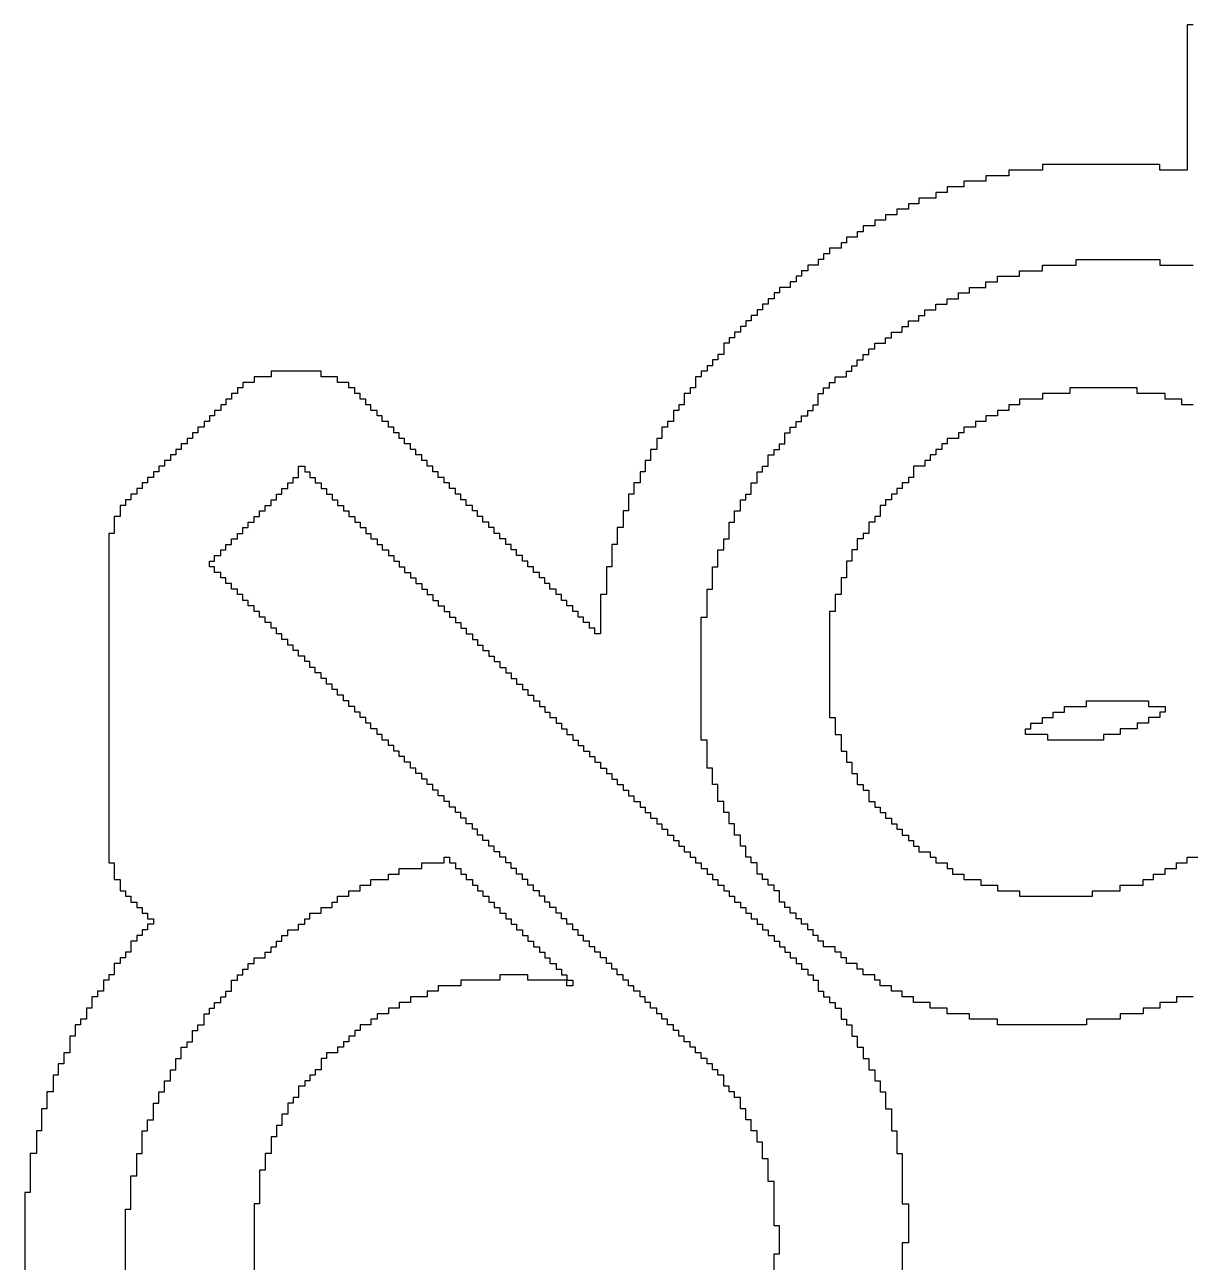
# Model space of a CAD drawing. Extents: x 134.1 to 218.7, y -126.2 to -72.1.
# Drawn here: x 147.5 to 151.913, y -109.579 to -104.891 of the extents above; entities that cross this region are included whole.
import ezdxf

# ---------------------------------------------------------------- set-up
doc = ezdxf.new("R2010")
doc.units = 0
doc.header["$MEASUREMENT"] = 0
doc.layers.add('BLACK', color=7, linetype='CONTINUOUS')

msp = doc.modelspace()

# ---------------------------------------------------------------- linework, layer by layer
at = {"layer": 'BLACK', "linetype": 'CONTINUOUS'}
for p, q in [((151.925, -104.891), (151.902, -104.891)), ((151.902, -104.891), (151.902, -105.442)), ((151.354, -105.442), (151.227, -105.442)), ((151.227, -105.442), (151.227, -105.463)), ((151.798, -105.421), (151.354, -105.421)), ((151.354, -105.421), (151.354, -105.442)), ((151.798, -105.442), (151.798, -105.421)), ((151.902, -105.442), (151.798, -105.442)), ((151.14, -105.484), (151.056, -105.484)), ((151.056, -105.484), (151.056, -105.505)), ((151.227, -105.463), (151.14, -105.463)), ((151.14, -105.463), (151.14, -105.484)), ((150.993, -105.526), (150.95, -105.526)), ((150.95, -105.526), (150.95, -105.548)), ((151.056, -105.505), (150.993, -105.505)), ((150.993, -105.505), (150.993, -105.526)), ((150.886, -105.569), (150.846, -105.569)), ((150.846, -105.569), (150.846, -105.59)), ((150.95, -105.548), (150.886, -105.548)), ((150.886, -105.548), (150.886, -105.569)), ((150.802, -105.611), (150.759, -105.611)), ((150.759, -105.611), (150.759, -105.632)), ((150.846, -105.59), (150.802, -105.59)), ((150.802, -105.59), (150.802, -105.611)), ((150.675, -105.675), (150.652, -105.675)), ((150.652, -105.675), (150.652, -105.696)), ((150.719, -105.653), (150.675, -105.653)), ((150.675, -105.653), (150.675, -105.675)), ((150.759, -105.632), (150.719, -105.632)), ((150.719, -105.632), (150.719, -105.653)), ((150.612, -105.717), (150.592, -105.717)), ((150.592, -105.717), (150.592, -105.738)), ((150.652, -105.696), (150.612, -105.696)), ((150.612, -105.696), (150.612, -105.717)), ((150.548, -105.759), (150.525, -105.759)), ((150.525, -105.759), (150.525, -105.78)), ((150.592, -105.738), (150.548, -105.738)), ((150.548, -105.738), (150.548, -105.759)), ((150.505, -105.802), (150.465, -105.802)), ((150.465, -105.802), (150.465, -105.823)), ((150.525, -105.78), (150.505, -105.78)), ((150.505, -105.78), (150.505, -105.802)), ((151.354, -105.823), (151.354, -105.802)), ((151.354, -105.802), (151.481, -105.802)), ((151.481, -105.802), (151.481, -105.78)), ((151.481, -105.78), (151.798, -105.78)), ((151.798, -105.78), (151.798, -105.802)), ((151.798, -105.802), (151.925, -105.802)), ((150.421, -105.865), (150.398, -105.865)), ((150.398, -105.865), (150.398, -105.886)), ((150.442, -105.844), (150.421, -105.844)), ((150.421, -105.844), (150.421, -105.865)), ((150.465, -105.823), (150.442, -105.823)), ((150.442, -105.823), (150.442, -105.844)), ((151.14, -105.886), (151.14, -105.865)), ((151.14, -105.865), (151.183, -105.865)), ((151.183, -105.865), (151.183, -105.844)), ((151.183, -105.844), (151.267, -105.844)), ((151.267, -105.844), (151.267, -105.823)), ((151.267, -105.823), (151.354, -105.823)), ((150.358, -105.907), (150.338, -105.907)), ((150.338, -105.907), (150.338, -105.929)), ((150.398, -105.886), (150.358, -105.886)), ((150.358, -105.886), (150.358, -105.907)), ((151.036, -105.929), (151.036, -105.907)), ((151.036, -105.907), (151.077, -105.907)), ((151.077, -105.907), (151.077, -105.886)), ((151.077, -105.886), (151.14, -105.886)), ((150.315, -105.95), (150.294, -105.95)), ((150.294, -105.95), (150.294, -105.971)), ((150.338, -105.929), (150.315, -105.929)), ((150.315, -105.929), (150.315, -105.95)), ((150.95, -105.971), (150.95, -105.95)), ((150.95, -105.95), (150.993, -105.95)), ((150.993, -105.95), (150.993, -105.929)), ((150.993, -105.929), (151.036, -105.929)), ((150.274, -105.992), (150.251, -105.992)), ((150.251, -105.992), (150.251, -106.013)), ((150.294, -105.971), (150.274, -105.971)), ((150.274, -105.971), (150.274, -105.992)), ((150.886, -106.013), (150.886, -105.992)), ((150.886, -105.992), (150.909, -105.992)), ((150.909, -105.992), (150.909, -105.971)), ((150.909, -105.971), (150.95, -105.971)), ((150.231, -106.034), (150.211, -106.034)), ((150.211, -106.034), (150.211, -106.056)), ((150.251, -106.013), (150.231, -106.013)), ((150.231, -106.013), (150.231, -106.034)), ((150.823, -106.056), (150.823, -106.034)), ((150.823, -106.034), (150.846, -106.034)), ((150.846, -106.034), (150.846, -106.013)), ((150.846, -106.013), (150.886, -106.013)), ((150.167, -106.098), (150.147, -106.098)), ((150.147, -106.098), (150.147, -106.14)), ((150.188, -106.077), (150.167, -106.077)), ((150.167, -106.077), (150.167, -106.098)), ((150.211, -106.056), (150.188, -106.056)), ((150.188, -106.056), (150.188, -106.077)), ((150.719, -106.119), (150.719, -106.098)), ((150.719, -106.098), (150.759, -106.098)), ((150.759, -106.098), (150.759, -106.077)), ((150.759, -106.077), (150.782, -106.077)), ((150.782, -106.077), (150.782, -106.056)), ((150.782, -106.056), (150.823, -106.056)), ((150.147, -106.14), (150.124, -106.14)), ((150.124, -106.14), (150.124, -106.161)), ((150.675, -106.161), (150.675, -106.14)), ((150.675, -106.14), (150.696, -106.14)), ((150.696, -106.14), (150.696, -106.119)), ((150.696, -106.119), (150.719, -106.119)), ((150.104, -106.183), (150.084, -106.183)), ((150.084, -106.183), (150.084, -106.204)), ((150.124, -106.161), (150.104, -106.161)), ((150.104, -106.161), (150.104, -106.183)), ((150.632, -106.204), (150.632, -106.183)), ((150.632, -106.183), (150.652, -106.183)), ((150.652, -106.183), (150.652, -106.161)), ((150.652, -106.161), (150.675, -106.161)), ((148.433, -106.225), (148.369, -106.225)), ((148.369, -106.225), (148.369, -106.246)), ((148.623, -106.204), (148.433, -106.204)), ((148.433, -106.204), (148.433, -106.225)), ((148.623, -106.225), (148.623, -106.204)), ((148.684, -106.225), (148.623, -106.225)), ((148.684, -106.246), (148.684, -106.225)), ((150.061, -106.225), (150.04, -106.225)), ((150.04, -106.225), (150.04, -106.267)), ((150.084, -106.204), (150.061, -106.204)), ((150.061, -106.204), (150.061, -106.225)), ((150.569, -106.246), (150.569, -106.225)), ((150.569, -106.225), (150.612, -106.225)), ((150.612, -106.225), (150.612, -106.204)), ((150.612, -106.204), (150.632, -106.204)), ((148.306, -106.288), (148.283, -106.288)), ((148.283, -106.288), (148.283, -106.31)), ((148.326, -106.267), (148.306, -106.267)), ((148.306, -106.267), (148.306, -106.288)), ((148.369, -106.246), (148.326, -106.246)), ((148.326, -106.246), (148.326, -106.267)), ((148.727, -106.246), (148.684, -106.246)), ((148.727, -106.267), (148.727, -106.246)), ((148.75, -106.267), (148.727, -106.267)), ((148.75, -106.288), (148.75, -106.267)), ((148.77, -106.288), (148.75, -106.288)), ((148.77, -106.31), (148.77, -106.288)), ((150.02, -106.288), (149.997, -106.288)), ((149.997, -106.288), (149.997, -106.331)), ((150.04, -106.267), (150.02, -106.267)), ((150.02, -106.267), (150.02, -106.288)), ((150.505, -106.331), (150.505, -106.288)), ((150.505, -106.288), (150.525, -106.288)), ((150.525, -106.288), (150.525, -106.267)), ((150.525, -106.267), (150.548, -106.267)), ((150.548, -106.267), (150.548, -106.246)), ((150.548, -106.246), (150.569, -106.246)), ((151.458, -106.288), (151.354, -106.288)), ((151.354, -106.288), (151.354, -106.31)), ((151.712, -106.267), (151.458, -106.267)), ((151.458, -106.267), (151.458, -106.288)), ((151.712, -106.288), (151.712, -106.267)), ((151.818, -106.288), (151.712, -106.288)), ((151.818, -106.31), (151.818, -106.288)), ((148.262, -106.331), (148.242, -106.331)), ((148.242, -106.331), (148.242, -106.352)), ((148.283, -106.31), (148.262, -106.31)), ((148.262, -106.31), (148.262, -106.331)), ((148.791, -106.31), (148.77, -106.31)), ((148.791, -106.331), (148.791, -106.31)), ((148.811, -106.331), (148.791, -106.331)), ((148.811, -106.352), (148.811, -106.331)), ((149.997, -106.331), (149.977, -106.331)), ((149.977, -106.331), (149.977, -106.352)), ((150.485, -106.352), (150.485, -106.331)), ((150.485, -106.331), (150.505, -106.331)), ((151.267, -106.331), (151.227, -106.331)), ((151.227, -106.331), (151.227, -106.352)), ((151.354, -106.31), (151.267, -106.31)), ((151.267, -106.31), (151.267, -106.331)), ((151.882, -106.31), (151.818, -106.31)), ((151.882, -106.331), (151.882, -106.31)), ((151.925, -106.331), (151.882, -106.331)), ((148.219, -106.373), (148.199, -106.373)), ((148.199, -106.373), (148.199, -106.394)), ((148.242, -106.352), (148.219, -106.352)), ((148.219, -106.352), (148.219, -106.373)), ((148.834, -106.352), (148.811, -106.352)), ((148.834, -106.373), (148.834, -106.352)), ((148.854, -106.373), (148.834, -106.373)), ((148.854, -106.394), (148.854, -106.373)), ((149.977, -106.352), (149.957, -106.352)), ((149.957, -106.352), (149.957, -106.394)), ((150.442, -106.394), (150.442, -106.373)), ((150.442, -106.373), (150.465, -106.373)), ((150.465, -106.373), (150.465, -106.352)), ((150.465, -106.352), (150.485, -106.352)), ((151.183, -106.373), (151.14, -106.373)), ((151.14, -106.373), (151.14, -106.394)), ((151.227, -106.352), (151.183, -106.352)), ((151.183, -106.352), (151.183, -106.373)), ((148.179, -106.415), (148.156, -106.415)), ((148.156, -106.415), (148.156, -106.437)), ((148.199, -106.394), (148.179, -106.394)), ((148.179, -106.394), (148.179, -106.415)), ((148.877, -106.394), (148.854, -106.394)), ((148.877, -106.415), (148.877, -106.394)), ((148.897, -106.415), (148.877, -106.415)), ((148.897, -106.437), (148.897, -106.415)), ((149.934, -106.415), (149.913, -106.415)), ((149.913, -106.415), (149.913, -106.458)), ((149.957, -106.394), (149.934, -106.394)), ((149.934, -106.394), (149.934, -106.415)), ((150.398, -106.437), (150.398, -106.415)), ((150.398, -106.415), (150.421, -106.415)), ((150.421, -106.415), (150.421, -106.394)), ((150.421, -106.394), (150.442, -106.394)), ((151.1, -106.415), (151.056, -106.415)), ((151.056, -106.415), (151.056, -106.437)), ((151.14, -106.394), (151.1, -106.394)), ((151.1, -106.394), (151.1, -106.415)), ((148.135, -106.458), (148.115, -106.458)), ((148.115, -106.458), (148.115, -106.479)), ((148.156, -106.437), (148.135, -106.437)), ((148.135, -106.437), (148.135, -106.458)), ((148.918, -106.437), (148.897, -106.437)), ((148.918, -106.458), (148.918, -106.437)), ((148.938, -106.458), (148.918, -106.458)), ((148.938, -106.479), (148.938, -106.458)), ((149.913, -106.458), (149.893, -106.458)), ((149.893, -106.458), (149.893, -106.5)), ((150.378, -106.479), (150.378, -106.437)), ((150.378, -106.437), (150.398, -106.437)), ((151.036, -106.458), (150.993, -106.458)), ((150.993, -106.458), (150.993, -106.479)), ((151.056, -106.437), (151.036, -106.437)), ((151.036, -106.437), (151.036, -106.458)), ((148.072, -106.521), (148.052, -106.521)), ((148.052, -106.521), (148.052, -106.542)), ((148.092, -106.5), (148.072, -106.5)), ((148.072, -106.5), (148.072, -106.521)), ((148.115, -106.479), (148.092, -106.479)), ((148.092, -106.479), (148.092, -106.5)), ((148.961, -106.479), (148.938, -106.479)), ((148.961, -106.5), (148.961, -106.479)), ((148.981, -106.5), (148.961, -106.5)), ((148.981, -106.521), (148.981, -106.5)), ((149.004, -106.521), (148.981, -106.521)), ((149.004, -106.542), (149.004, -106.521)), ((149.893, -106.5), (149.87, -106.5)), ((149.87, -106.5), (149.87, -106.542)), ((150.315, -106.564), (150.315, -106.521)), ((150.315, -106.521), (150.338, -106.521)), ((150.338, -106.521), (150.338, -106.5)), ((150.338, -106.5), (150.358, -106.5)), ((150.358, -106.5), (150.358, -106.479)), ((150.358, -106.479), (150.378, -106.479)), ((150.95, -106.521), (150.929, -106.521)), ((150.929, -106.521), (150.929, -106.542)), ((150.973, -106.5), (150.95, -106.5)), ((150.95, -106.5), (150.95, -106.521)), ((150.993, -106.479), (150.973, -106.479)), ((150.973, -106.479), (150.973, -106.5)), ((148.029, -106.564), (148.008, -106.564)), ((148.008, -106.564), (148.008, -106.585)), ((148.052, -106.542), (148.029, -106.542)), ((148.029, -106.542), (148.029, -106.564)), ((148.537, -106.606), (148.537, -106.564)), ((148.537, -106.564), (148.56, -106.564)), ((148.56, -106.564), (148.56, -106.585)), ((149.024, -106.542), (149.004, -106.542)), ((149.024, -106.564), (149.024, -106.542)), ((149.045, -106.564), (149.024, -106.564)), ((149.045, -106.585), (149.045, -106.564)), ((149.87, -106.542), (149.85, -106.542)), ((149.85, -106.542), (149.85, -106.585)), ((150.294, -106.585), (150.294, -106.564)), ((150.294, -106.564), (150.315, -106.564)), ((150.909, -106.564), (150.866, -106.564)), ((150.866, -106.564), (150.866, -106.606)), ((150.929, -106.542), (150.909, -106.542)), ((150.909, -106.542), (150.909, -106.564)), ((147.988, -106.606), (147.965, -106.606)), ((147.965, -106.606), (147.965, -106.627)), ((148.008, -106.585), (147.988, -106.585)), ((147.988, -106.585), (147.988, -106.606)), ((148.516, -106.627), (148.516, -106.606)), ((148.516, -106.606), (148.537, -106.606)), ((148.56, -106.585), (148.58, -106.585)), ((148.58, -106.585), (148.58, -106.606)), ((148.58, -106.606), (148.6, -106.606)), ((148.6, -106.606), (148.6, -106.627)), ((149.065, -106.585), (149.045, -106.585)), ((149.065, -106.606), (149.065, -106.585)), ((149.088, -106.606), (149.065, -106.606)), ((149.088, -106.627), (149.088, -106.606)), ((149.85, -106.585), (149.83, -106.585)), ((149.83, -106.585), (149.83, -106.627)), ((150.274, -106.627), (150.274, -106.585)), ((150.274, -106.585), (150.294, -106.585)), ((150.866, -106.606), (150.846, -106.606)), ((150.846, -106.606), (150.846, -106.627)), ((147.945, -106.648), (147.925, -106.648)), ((147.925, -106.648), (147.925, -106.669)), ((147.965, -106.627), (147.945, -106.627)), ((147.945, -106.627), (147.945, -106.648)), ((148.473, -106.669), (148.473, -106.648)), ((148.473, -106.648), (148.496, -106.648)), ((148.496, -106.648), (148.496, -106.627)), ((148.496, -106.627), (148.516, -106.627)), ((148.6, -106.627), (148.623, -106.627)), ((148.623, -106.627), (148.623, -106.648)), ((148.623, -106.648), (148.643, -106.648)), ((148.643, -106.648), (148.643, -106.669)), ((149.108, -106.627), (149.088, -106.627)), ((149.108, -106.648), (149.108, -106.627)), ((149.131, -106.648), (149.108, -106.648)), ((149.131, -106.669), (149.131, -106.648)), ((149.83, -106.627), (149.807, -106.627)), ((149.807, -106.627), (149.807, -106.669)), ((150.251, -106.669), (150.251, -106.627)), ((150.251, -106.627), (150.274, -106.627)), ((150.823, -106.648), (150.802, -106.648)), ((150.802, -106.648), (150.802, -106.669)), ((150.846, -106.627), (150.823, -106.627)), ((150.823, -106.627), (150.823, -106.648)), ((147.902, -106.691), (147.881, -106.691)), ((147.881, -106.691), (147.881, -106.712)), ((147.925, -106.669), (147.902, -106.669)), ((147.902, -106.669), (147.902, -106.691)), ((148.433, -106.712), (148.433, -106.691)), ((148.433, -106.691), (148.453, -106.691)), ((148.453, -106.691), (148.453, -106.669)), ((148.453, -106.669), (148.473, -106.669)), ((148.643, -106.669), (148.664, -106.669)), ((148.664, -106.669), (148.664, -106.691)), ((148.664, -106.691), (148.684, -106.691)), ((148.684, -106.691), (148.684, -106.712)), ((149.151, -106.669), (149.131, -106.669)), ((149.151, -106.691), (149.151, -106.669)), ((149.172, -106.691), (149.151, -106.691)), ((149.172, -106.712), (149.172, -106.691)), ((149.807, -106.669), (149.786, -106.669)), ((149.786, -106.669), (149.786, -106.733)), ((150.211, -106.733), (150.211, -106.691)), ((150.211, -106.691), (150.231, -106.691)), ((150.231, -106.691), (150.231, -106.669)), ((150.231, -106.669), (150.251, -106.669)), ((150.782, -106.691), (150.759, -106.691)), ((150.759, -106.691), (150.759, -106.712)), ((150.802, -106.669), (150.782, -106.669)), ((150.782, -106.669), (150.782, -106.691)), ((147.861, -106.754), (147.838, -106.754)), ((147.838, -106.754), (147.838, -106.818)), ((147.881, -106.712), (147.861, -106.712)), ((147.861, -106.712), (147.861, -106.754)), ((148.369, -106.775), (148.369, -106.754)), ((148.369, -106.754), (148.389, -106.754)), ((148.389, -106.754), (148.389, -106.733)), ((148.389, -106.733), (148.41, -106.733)), ((148.41, -106.733), (148.41, -106.712)), ((148.41, -106.712), (148.433, -106.712)), ((148.684, -106.712), (148.707, -106.712)), ((148.707, -106.712), (148.707, -106.733)), ((148.707, -106.733), (148.727, -106.733)), ((148.727, -106.733), (148.727, -106.754)), ((148.727, -106.754), (148.75, -106.754)), ((148.75, -106.754), (148.75, -106.775)), ((149.195, -106.712), (149.172, -106.712)), ((149.195, -106.733), (149.195, -106.712)), ((149.215, -106.733), (149.195, -106.733)), ((149.215, -106.754), (149.215, -106.733)), ((149.235, -106.754), (149.215, -106.754)), ((149.235, -106.775), (149.235, -106.754)), ((149.786, -106.733), (149.766, -106.733)), ((149.766, -106.733), (149.766, -106.796)), ((150.188, -106.775), (150.188, -106.733)), ((150.188, -106.733), (150.211, -106.733)), ((150.739, -106.754), (150.719, -106.754)), ((150.719, -106.754), (150.719, -106.775)), ((150.759, -106.712), (150.739, -106.712)), ((150.739, -106.712), (150.739, -106.754)), ((148.326, -106.818), (148.326, -106.796)), ((148.326, -106.796), (148.346, -106.796)), ((148.346, -106.796), (148.346, -106.775)), ((148.346, -106.775), (148.369, -106.775)), ((148.75, -106.775), (148.77, -106.775)), ((148.77, -106.775), (148.77, -106.796)), ((148.77, -106.796), (148.791, -106.796)), ((148.791, -106.796), (148.791, -106.818)), ((149.258, -106.775), (149.235, -106.775)), ((149.258, -106.796), (149.258, -106.775)), ((149.278, -106.796), (149.258, -106.796)), ((149.278, -106.818), (149.278, -106.796)), ((149.766, -106.796), (149.743, -106.796)), ((149.743, -106.796), (149.743, -106.86)), ((150.167, -106.839), (150.167, -106.775)), ((150.167, -106.775), (150.188, -106.775)), ((150.719, -106.775), (150.696, -106.775)), ((150.696, -106.775), (150.696, -106.818)), ((147.838, -106.818), (147.818, -106.818)), ((147.818, -106.818), (147.818, -108.066)), ((148.283, -106.86), (148.283, -106.839)), ((148.283, -106.839), (148.306, -106.839)), ((148.306, -106.839), (148.306, -106.818)), ((148.306, -106.818), (148.326, -106.818)), ((148.791, -106.818), (148.811, -106.818)), ((148.811, -106.818), (148.811, -106.839)), ((148.811, -106.839), (148.834, -106.839)), ((148.834, -106.839), (148.834, -106.86)), ((149.299, -106.818), (149.278, -106.818)), ((149.299, -106.839), (149.299, -106.818)), ((149.322, -106.839), (149.299, -106.839)), ((149.322, -106.86), (149.322, -106.839)), ((150.147, -106.881), (150.147, -106.839)), ((150.147, -106.839), (150.167, -106.839)), ((150.675, -106.839), (150.652, -106.839)), ((150.652, -106.839), (150.652, -106.881)), ((150.696, -106.818), (150.675, -106.818)), ((150.675, -106.818), (150.675, -106.839)), ((148.242, -106.902), (148.242, -106.881)), ((148.242, -106.881), (148.262, -106.881)), ((148.262, -106.881), (148.262, -106.86)), ((148.262, -106.86), (148.283, -106.86)), ((148.834, -106.86), (148.854, -106.86)), ((148.854, -106.86), (148.854, -106.881)), ((148.854, -106.881), (148.877, -106.881)), ((148.877, -106.881), (148.877, -106.902)), ((149.342, -106.86), (149.322, -106.86)), ((149.342, -106.881), (149.342, -106.86)), ((149.362, -106.881), (149.342, -106.881)), ((149.362, -106.902), (149.362, -106.881)), ((149.743, -106.86), (149.723, -106.86)), ((149.723, -106.86), (149.723, -106.945)), ((150.124, -106.945), (150.124, -106.881)), ((150.124, -106.881), (150.147, -106.881)), ((150.652, -106.881), (150.632, -106.881)), ((150.632, -106.881), (150.632, -106.923)), ((148.199, -106.945), (148.199, -106.923)), ((148.199, -106.923), (148.219, -106.923)), ((148.219, -106.923), (148.219, -106.902)), ((148.219, -106.902), (148.242, -106.902)), ((148.877, -106.902), (148.897, -106.902)), ((148.897, -106.902), (148.897, -106.923)), ((148.897, -106.923), (148.918, -106.923)), ((148.918, -106.923), (148.918, -106.945)), ((149.385, -106.902), (149.362, -106.902)), ((149.385, -106.923), (149.385, -106.902)), ((149.405, -106.923), (149.385, -106.923)), ((149.405, -106.945), (149.405, -106.923)), ((150.632, -106.923), (150.612, -106.923)), ((150.612, -106.923), (150.612, -106.987)), ((148.219, -106.945), (148.199, -106.945)), ((148.219, -106.966), (148.219, -106.945)), ((148.242, -106.966), (148.219, -106.966)), ((148.242, -106.987), (148.242, -106.966)), ((148.262, -106.987), (148.242, -106.987)), ((148.262, -107.008), (148.262, -106.987)), ((148.918, -106.945), (148.938, -106.945)), ((148.938, -106.945), (148.938, -106.966)), ((148.938, -106.966), (148.961, -106.966)), ((148.961, -106.966), (148.961, -106.987)), ((148.961, -106.987), (148.981, -106.987)), ((148.981, -106.987), (148.981, -107.008)), ((149.426, -106.945), (149.405, -106.945)), ((149.426, -106.966), (149.426, -106.945)), ((149.449, -106.966), (149.426, -106.966)), ((149.449, -106.987), (149.449, -106.966)), ((149.469, -106.987), (149.449, -106.987)), ((149.469, -107.008), (149.469, -106.987)), ((149.723, -106.945), (149.703, -106.945)), ((149.703, -106.945), (149.703, -107.05)), ((150.104, -107.029), (150.104, -106.945)), ((150.104, -106.945), (150.124, -106.945)), ((150.612, -106.987), (150.592, -106.987)), ((150.592, -106.987), (150.592, -107.05)), ((148.283, -107.008), (148.262, -107.008)), ((148.283, -107.029), (148.283, -107.008)), ((148.306, -107.029), (148.283, -107.029)), ((148.306, -107.05), (148.306, -107.029)), ((148.981, -107.008), (149.004, -107.008)), ((149.004, -107.008), (149.004, -107.029)), ((149.004, -107.029), (149.024, -107.029)), ((149.024, -107.029), (149.024, -107.05)), ((149.489, -107.008), (149.469, -107.008)), ((149.489, -107.029), (149.489, -107.008)), ((149.512, -107.029), (149.489, -107.029)), ((149.512, -107.05), (149.512, -107.029)), ((150.084, -107.135), (150.084, -107.029)), ((150.084, -107.029), (150.104, -107.029)), ((148.326, -107.05), (148.306, -107.05)), ((148.326, -107.072), (148.326, -107.05)), ((148.346, -107.072), (148.326, -107.072)), ((148.346, -107.093), (148.346, -107.072)), ((149.024, -107.05), (149.045, -107.05)), ((149.045, -107.05), (149.045, -107.072)), ((149.045, -107.072), (149.065, -107.072)), ((149.065, -107.072), (149.065, -107.093)), ((149.532, -107.05), (149.512, -107.05)), ((149.532, -107.072), (149.532, -107.05)), ((149.553, -107.072), (149.532, -107.072)), ((149.553, -107.093), (149.553, -107.072)), ((149.703, -107.05), (149.68, -107.05)), ((149.68, -107.05), (149.68, -107.199)), ((150.592, -107.05), (150.569, -107.05)), ((150.569, -107.05), (150.569, -107.114)), ((148.369, -107.093), (148.346, -107.093)), ((148.369, -107.114), (148.369, -107.093)), ((148.389, -107.114), (148.369, -107.114)), ((148.389, -107.135), (148.389, -107.114)), ((149.065, -107.093), (149.088, -107.093)), ((149.088, -107.093), (149.088, -107.114)), ((149.088, -107.114), (149.108, -107.114)), ((149.108, -107.114), (149.108, -107.135)), ((149.576, -107.093), (149.553, -107.093)), ((149.576, -107.114), (149.576, -107.093)), ((149.596, -107.114), (149.576, -107.114)), ((149.596, -107.135), (149.596, -107.114)), ((150.569, -107.114), (150.548, -107.114)), ((150.548, -107.114), (150.548, -107.516)), ((148.41, -107.135), (148.389, -107.135)), ((148.41, -107.156), (148.41, -107.135)), ((148.433, -107.156), (148.41, -107.156)), ((148.433, -107.177), (148.433, -107.156)), ((148.453, -107.177), (148.433, -107.177)), ((148.453, -107.199), (148.453, -107.177)), ((149.108, -107.135), (149.131, -107.135)), ((149.131, -107.135), (149.131, -107.156)), ((149.131, -107.156), (149.151, -107.156)), ((149.151, -107.156), (149.151, -107.177)), ((149.151, -107.177), (149.172, -107.177)), ((149.172, -107.177), (149.172, -107.199)), ((149.616, -107.135), (149.596, -107.135)), ((149.616, -107.156), (149.616, -107.135)), ((149.639, -107.156), (149.616, -107.156)), ((149.639, -107.177), (149.639, -107.156)), ((149.659, -107.177), (149.639, -107.177)), ((149.659, -107.199), (149.659, -107.177)), ((150.061, -107.601), (150.061, -107.135)), ((150.061, -107.135), (150.084, -107.135)), ((148.473, -107.199), (148.453, -107.199)), ((148.473, -107.22), (148.473, -107.199)), ((148.496, -107.22), (148.473, -107.22)), ((148.496, -107.241), (148.496, -107.22)), ((149.172, -107.199), (149.195, -107.199)), ((149.195, -107.199), (149.195, -107.22)), ((149.195, -107.22), (149.215, -107.22)), ((149.215, -107.22), (149.215, -107.241)), ((149.68, -107.199), (149.659, -107.199)), ((148.516, -107.241), (148.496, -107.241)), ((148.516, -107.262), (148.516, -107.241)), ((148.537, -107.262), (148.516, -107.262)), ((148.537, -107.283), (148.537, -107.262)), ((149.215, -107.241), (149.235, -107.241)), ((149.235, -107.241), (149.235, -107.262)), ((149.235, -107.262), (149.258, -107.262)), ((149.258, -107.262), (149.258, -107.283)), ((148.56, -107.283), (148.537, -107.283)), ((148.56, -107.304), (148.56, -107.283)), ((148.58, -107.304), (148.56, -107.304)), ((148.58, -107.326), (148.58, -107.304)), ((149.258, -107.283), (149.278, -107.283)), ((149.278, -107.283), (149.278, -107.304)), ((149.278, -107.304), (149.299, -107.304)), ((149.299, -107.304), (149.299, -107.326)), ((148.6, -107.326), (148.58, -107.326)), ((148.6, -107.347), (148.6, -107.326)), ((148.623, -107.347), (148.6, -107.347)), ((148.623, -107.368), (148.623, -107.347)), ((149.299, -107.326), (149.322, -107.326)), ((149.322, -107.326), (149.322, -107.347)), ((149.322, -107.347), (149.342, -107.347)), ((149.342, -107.347), (149.342, -107.368)), ((148.643, -107.368), (148.623, -107.368)), ((148.643, -107.389), (148.643, -107.368)), ((148.664, -107.389), (148.643, -107.389)), ((148.664, -107.41), (148.664, -107.389)), ((148.684, -107.41), (148.664, -107.41)), ((148.684, -107.431), (148.684, -107.41)), ((149.342, -107.368), (149.362, -107.368)), ((149.362, -107.368), (149.362, -107.389)), ((149.362, -107.389), (149.385, -107.389)), ((149.385, -107.389), (149.385, -107.41)), ((149.385, -107.41), (149.405, -107.41)), ((149.405, -107.41), (149.405, -107.431)), ((148.707, -107.431), (148.684, -107.431)), ((148.707, -107.453), (148.707, -107.431)), ((148.727, -107.453), (148.707, -107.453)), ((148.727, -107.474), (148.727, -107.453)), ((149.405, -107.431), (149.426, -107.431)), ((149.426, -107.431), (149.426, -107.453)), ((149.426, -107.453), (149.449, -107.453)), ((149.449, -107.453), (149.449, -107.474)), ((151.521, -107.474), (151.521, -107.453)), ((151.521, -107.453), (151.755, -107.453)), ((151.755, -107.453), (151.755, -107.474)), ((148.75, -107.474), (148.727, -107.474)), ((148.75, -107.495), (148.75, -107.474)), ((148.77, -107.495), (148.75, -107.495)), ((148.77, -107.516), (148.77, -107.495)), ((149.449, -107.474), (149.469, -107.474)), ((149.469, -107.474), (149.469, -107.495)), ((149.469, -107.495), (149.489, -107.495)), ((149.489, -107.495), (149.489, -107.516)), ((151.394, -107.516), (151.394, -107.495)), ((151.394, -107.495), (151.437, -107.495)), ((151.437, -107.495), (151.437, -107.474)), ((151.437, -107.474), (151.521, -107.474)), ((151.755, -107.474), (151.818, -107.474)), ((151.818, -107.495), (151.798, -107.495)), ((151.798, -107.495), (151.798, -107.516)), ((151.818, -107.474), (151.818, -107.495)), ((148.791, -107.516), (148.77, -107.516)), ((148.791, -107.537), (148.791, -107.516)), ((148.811, -107.537), (148.791, -107.537)), ((148.811, -107.558), (148.811, -107.537)), ((149.489, -107.516), (149.512, -107.516)), ((149.512, -107.516), (149.512, -107.537)), ((149.512, -107.537), (149.532, -107.537)), ((149.532, -107.537), (149.532, -107.558)), ((150.548, -107.516), (150.569, -107.516)), ((150.569, -107.516), (150.569, -107.58)), ((151.31, -107.558), (151.31, -107.537)), ((151.31, -107.537), (151.354, -107.537)), ((151.354, -107.537), (151.354, -107.516)), ((151.354, -107.516), (151.394, -107.516)), ((151.755, -107.537), (151.712, -107.537)), ((151.712, -107.537), (151.712, -107.558)), ((151.798, -107.516), (151.755, -107.516)), ((151.755, -107.516), (151.755, -107.537)), ((148.834, -107.558), (148.811, -107.558)), ((148.834, -107.58), (148.834, -107.558)), ((148.854, -107.58), (148.834, -107.58)), ((148.854, -107.601), (148.854, -107.58)), ((148.877, -107.601), (148.854, -107.601)), ((148.877, -107.622), (148.877, -107.601)), ((149.532, -107.558), (149.553, -107.558)), ((149.553, -107.558), (149.553, -107.58)), ((149.553, -107.58), (149.576, -107.58)), ((149.576, -107.58), (149.576, -107.601)), ((149.576, -107.601), (149.596, -107.601)), ((149.596, -107.601), (149.596, -107.622)), ((150.084, -107.601), (150.061, -107.601)), ((150.084, -107.707), (150.084, -107.601)), ((150.569, -107.58), (150.592, -107.58)), ((150.592, -107.58), (150.592, -107.643)), ((151.29, -107.558), (151.31, -107.558)), ((151.29, -107.58), (151.29, -107.558)), ((151.374, -107.58), (151.29, -107.58)), ((151.374, -107.601), (151.374, -107.58)), ((151.585, -107.601), (151.374, -107.601)), ((151.648, -107.58), (151.585, -107.58)), ((151.585, -107.58), (151.585, -107.601)), ((151.712, -107.558), (151.648, -107.558)), ((151.648, -107.558), (151.648, -107.58)), ((148.897, -107.622), (148.877, -107.622)), ((148.897, -107.643), (148.897, -107.622)), ((148.918, -107.643), (148.897, -107.643)), ((148.918, -107.664), (148.918, -107.643)), ((149.596, -107.622), (149.616, -107.622)), ((149.616, -107.622), (149.616, -107.643)), ((149.616, -107.643), (149.639, -107.643)), ((149.639, -107.643), (149.639, -107.664)), ((150.592, -107.643), (150.612, -107.643)), ((150.612, -107.643), (150.612, -107.685)), ((148.938, -107.664), (148.918, -107.664)), ((148.938, -107.685), (148.938, -107.664)), ((148.961, -107.685), (148.938, -107.685)), ((148.961, -107.707), (148.961, -107.685)), ((149.639, -107.664), (149.659, -107.664)), ((149.659, -107.664), (149.659, -107.685)), ((149.659, -107.685), (149.68, -107.685)), ((149.68, -107.685), (149.68, -107.707)), ((150.612, -107.685), (150.632, -107.685)), ((150.632, -107.685), (150.632, -107.728)), ((148.981, -107.707), (148.961, -107.707)), ((148.981, -107.728), (148.981, -107.707)), ((149.004, -107.728), (148.981, -107.728)), ((149.004, -107.749), (149.004, -107.728)), ((149.68, -107.707), (149.703, -107.707)), ((149.703, -107.707), (149.703, -107.728)), ((149.703, -107.728), (149.723, -107.728)), ((149.723, -107.728), (149.723, -107.749)), ((150.104, -107.707), (150.084, -107.707)), ((150.104, -107.77), (150.104, -107.707)), ((150.632, -107.728), (150.652, -107.728)), ((150.652, -107.728), (150.652, -107.77)), ((149.024, -107.749), (149.004, -107.749)), ((149.024, -107.77), (149.024, -107.749)), ((149.045, -107.77), (149.024, -107.77)), ((149.045, -107.791), (149.045, -107.77)), ((149.723, -107.749), (149.743, -107.749)), ((149.743, -107.749), (149.743, -107.77)), ((149.743, -107.77), (149.766, -107.77)), ((149.766, -107.77), (149.766, -107.791)), ((150.124, -107.77), (150.104, -107.77)), ((150.124, -107.834), (150.124, -107.77)), ((150.652, -107.77), (150.675, -107.77)), ((150.675, -107.77), (150.675, -107.791)), ((149.065, -107.791), (149.045, -107.791)), ((149.065, -107.812), (149.065, -107.791)), ((149.088, -107.812), (149.065, -107.812)), ((149.088, -107.834), (149.088, -107.812)), ((149.108, -107.834), (149.088, -107.834)), ((149.108, -107.855), (149.108, -107.834)), ((149.766, -107.791), (149.786, -107.791)), ((149.786, -107.791), (149.786, -107.812)), ((149.786, -107.812), (149.807, -107.812)), ((149.807, -107.812), (149.807, -107.834)), ((149.807, -107.834), (149.83, -107.834)), ((149.83, -107.834), (149.83, -107.855)), ((150.147, -107.834), (150.124, -107.834)), ((150.147, -107.876), (150.147, -107.834)), ((150.675, -107.791), (150.696, -107.791)), ((150.696, -107.791), (150.696, -107.834)), ((150.696, -107.834), (150.719, -107.834)), ((150.719, -107.834), (150.719, -107.855)), ((149.131, -107.855), (149.108, -107.855)), ((149.131, -107.876), (149.131, -107.855)), ((149.151, -107.876), (149.131, -107.876)), ((149.151, -107.897), (149.151, -107.876)), ((149.83, -107.855), (149.85, -107.855)), ((149.85, -107.855), (149.85, -107.876)), ((149.85, -107.876), (149.87, -107.876)), ((149.87, -107.876), (149.87, -107.897)), ((150.167, -107.876), (150.147, -107.876)), ((150.167, -107.918), (150.167, -107.876)), ((150.719, -107.855), (150.739, -107.855)), ((150.739, -107.855), (150.739, -107.876)), ((150.739, -107.876), (150.759, -107.876)), ((150.759, -107.876), (150.759, -107.897)), ((149.172, -107.897), (149.151, -107.897)), ((149.172, -107.918), (149.172, -107.897)), ((149.195, -107.918), (149.172, -107.918)), ((149.195, -107.939), (149.195, -107.918)), ((149.87, -107.897), (149.893, -107.897)), ((149.893, -107.897), (149.893, -107.918)), ((149.893, -107.918), (149.913, -107.918)), ((149.913, -107.918), (149.913, -107.939)), ((150.188, -107.918), (150.167, -107.918)), ((150.188, -107.961), (150.188, -107.918)), ((150.759, -107.897), (150.782, -107.897)), ((150.782, -107.897), (150.782, -107.918)), ((150.782, -107.918), (150.802, -107.918)), ((150.802, -107.918), (150.802, -107.939)), ((149.215, -107.939), (149.195, -107.939)), ((149.215, -107.961), (149.215, -107.939)), ((149.235, -107.961), (149.215, -107.961)), ((149.235, -107.982), (149.235, -107.961)), ((149.913, -107.939), (149.934, -107.939)), ((149.934, -107.939), (149.934, -107.961)), ((149.934, -107.961), (149.957, -107.961)), ((149.957, -107.961), (149.957, -107.982)), ((150.211, -107.961), (150.188, -107.961)), ((150.211, -108.003), (150.211, -107.961)), ((150.802, -107.939), (150.823, -107.939)), ((150.823, -107.939), (150.823, -107.961)), ((150.823, -107.961), (150.846, -107.961)), ((150.846, -107.961), (150.846, -107.982)), ((149.258, -107.982), (149.235, -107.982)), ((149.258, -108.003), (149.258, -107.982)), ((149.278, -108.003), (149.258, -108.003)), ((149.278, -108.024), (149.278, -108.003)), ((149.957, -107.982), (149.977, -107.982)), ((149.977, -107.982), (149.977, -108.003)), ((149.977, -108.003), (149.997, -108.003)), ((149.997, -108.003), (149.997, -108.024)), ((150.231, -108.003), (150.211, -108.003)), ((150.231, -108.045), (150.231, -108.003)), ((150.846, -107.982), (150.866, -107.982)), ((150.866, -107.982), (150.866, -108.003)), ((150.866, -108.003), (150.886, -108.003)), ((150.886, -108.003), (150.886, -108.024)), ((147.818, -108.066), (147.838, -108.066)), ((147.838, -108.066), (147.838, -108.13)), ((149.004, -108.088), (149.004, -108.066)), ((149.004, -108.066), (149.088, -108.066)), ((149.088, -108.066), (149.088, -108.045)), ((149.088, -108.045), (149.108, -108.045)), ((149.108, -108.045), (149.108, -108.066)), ((149.108, -108.066), (149.131, -108.066)), ((149.131, -108.066), (149.131, -108.088)), ((149.299, -108.024), (149.278, -108.024)), ((149.299, -108.045), (149.299, -108.024)), ((149.322, -108.045), (149.299, -108.045)), ((149.322, -108.066), (149.322, -108.045)), ((149.342, -108.066), (149.322, -108.066)), ((149.342, -108.088), (149.342, -108.066)), ((149.997, -108.024), (150.02, -108.024)), ((150.02, -108.024), (150.02, -108.045)), ((150.02, -108.045), (150.04, -108.045)), ((150.04, -108.045), (150.04, -108.066)), ((150.04, -108.066), (150.061, -108.066)), ((150.061, -108.066), (150.061, -108.088)), ((150.251, -108.045), (150.231, -108.045)), ((150.251, -108.066), (150.251, -108.045)), ((150.274, -108.066), (150.251, -108.066)), ((150.274, -108.109), (150.274, -108.066)), ((150.886, -108.024), (150.929, -108.024)), ((150.929, -108.024), (150.929, -108.045)), ((150.929, -108.045), (150.95, -108.045)), ((150.95, -108.045), (150.95, -108.066)), ((150.95, -108.066), (150.993, -108.066)), ((150.993, -108.066), (150.993, -108.088)), ((151.862, -108.088), (151.862, -108.066)), ((151.862, -108.066), (151.902, -108.066)), ((151.902, -108.066), (151.902, -108.045)), ((151.902, -108.045), (151.945, -108.045)), ((148.877, -108.13), (148.877, -108.109)), ((148.877, -108.109), (148.918, -108.109)), ((148.918, -108.109), (148.918, -108.088)), ((148.918, -108.088), (149.004, -108.088)), ((149.131, -108.088), (149.151, -108.088)), ((149.151, -108.088), (149.151, -108.109)), ((149.151, -108.109), (149.172, -108.109)), ((149.172, -108.109), (149.172, -108.13)), ((149.362, -108.088), (149.342, -108.088)), ((149.362, -108.109), (149.362, -108.088)), ((149.385, -108.109), (149.362, -108.109)), ((149.385, -108.13), (149.385, -108.109)), ((150.061, -108.088), (150.084, -108.088)), ((150.084, -108.088), (150.084, -108.109)), ((150.084, -108.109), (150.104, -108.109)), ((150.104, -108.109), (150.104, -108.13)), ((150.294, -108.109), (150.274, -108.109)), ((150.294, -108.13), (150.294, -108.109)), ((150.993, -108.088), (151.013, -108.088)), ((151.013, -108.088), (151.013, -108.109)), ((151.013, -108.109), (151.056, -108.109)), ((151.056, -108.109), (151.056, -108.13)), ((151.775, -108.13), (151.775, -108.109)), ((151.775, -108.109), (151.818, -108.109)), ((151.818, -108.109), (151.818, -108.088)), ((151.818, -108.088), (151.862, -108.088)), ((147.838, -108.13), (147.861, -108.13)), ((147.861, -108.13), (147.861, -108.172)), ((148.77, -108.172), (148.77, -108.151)), ((148.77, -108.151), (148.811, -108.151)), ((148.811, -108.151), (148.811, -108.13)), ((148.811, -108.13), (148.877, -108.13)), ((149.172, -108.13), (149.195, -108.13)), ((149.195, -108.13), (149.195, -108.151)), ((149.195, -108.151), (149.215, -108.151)), ((149.215, -108.151), (149.215, -108.172)), ((149.405, -108.13), (149.385, -108.13)), ((149.405, -108.151), (149.405, -108.13)), ((149.426, -108.151), (149.405, -108.151)), ((149.426, -108.172), (149.426, -108.151)), ((150.104, -108.13), (150.124, -108.13)), ((150.124, -108.13), (150.124, -108.151)), ((150.124, -108.151), (150.147, -108.151)), ((150.147, -108.151), (150.147, -108.172)), ((150.315, -108.13), (150.294, -108.13)), ((150.315, -108.151), (150.315, -108.13)), ((150.338, -108.151), (150.315, -108.151)), ((150.338, -108.172), (150.338, -108.151)), ((151.056, -108.13), (151.12, -108.13)), ((151.12, -108.13), (151.12, -108.151)), ((151.12, -108.151), (151.183, -108.151)), ((151.183, -108.151), (151.183, -108.172)), ((151.648, -108.172), (151.648, -108.151)), ((151.648, -108.151), (151.735, -108.151)), ((151.735, -108.151), (151.735, -108.13)), ((151.735, -108.13), (151.775, -108.13)), ((147.861, -108.172), (147.881, -108.172)), ((147.881, -108.172), (147.881, -108.193)), ((147.881, -108.193), (147.902, -108.193)), ((147.902, -108.193), (147.902, -108.215)), ((148.684, -108.215), (148.684, -108.193)), ((148.684, -108.193), (148.727, -108.193)), ((148.727, -108.193), (148.727, -108.172)), ((148.727, -108.172), (148.77, -108.172)), ((149.215, -108.172), (149.235, -108.172)), ((149.235, -108.172), (149.235, -108.193)), ((149.235, -108.193), (149.258, -108.193)), ((149.258, -108.193), (149.258, -108.215)), ((149.449, -108.172), (149.426, -108.172)), ((149.449, -108.193), (149.449, -108.172)), ((149.469, -108.193), (149.449, -108.193)), ((149.469, -108.215), (149.469, -108.193)), ((150.147, -108.172), (150.167, -108.172)), ((150.167, -108.172), (150.167, -108.193)), ((150.167, -108.193), (150.188, -108.193)), ((150.188, -108.193), (150.188, -108.215)), ((150.358, -108.172), (150.338, -108.172)), ((150.358, -108.215), (150.358, -108.172)), ((151.183, -108.172), (151.267, -108.172)), ((151.267, -108.172), (151.267, -108.193)), ((151.267, -108.193), (151.544, -108.193)), ((151.544, -108.193), (151.544, -108.172)), ((151.544, -108.172), (151.648, -108.172)), ((147.902, -108.215), (147.925, -108.215)), ((147.925, -108.215), (147.925, -108.236)), ((147.925, -108.236), (147.945, -108.236)), ((147.945, -108.236), (147.945, -108.257)), ((147.945, -108.257), (147.965, -108.257)), ((147.965, -108.257), (147.965, -108.278)), ((148.58, -108.278), (148.58, -108.257)), ((148.58, -108.257), (148.623, -108.257)), ((148.623, -108.257), (148.623, -108.236)), ((148.623, -108.236), (148.664, -108.236)), ((148.664, -108.236), (148.664, -108.215)), ((148.664, -108.215), (148.684, -108.215)), ((149.258, -108.215), (149.278, -108.215)), ((149.278, -108.215), (149.278, -108.236)), ((149.278, -108.236), (149.299, -108.236)), ((149.299, -108.236), (149.299, -108.257)), ((149.299, -108.257), (149.322, -108.257)), ((149.322, -108.257), (149.322, -108.278)), ((149.489, -108.215), (149.469, -108.215)), ((149.489, -108.236), (149.489, -108.215)), ((149.512, -108.236), (149.489, -108.236)), ((149.512, -108.257), (149.512, -108.236)), ((149.532, -108.257), (149.512, -108.257)), ((149.532, -108.278), (149.532, -108.257)), ((150.188, -108.215), (150.211, -108.215)), ((150.211, -108.215), (150.211, -108.236)), ((150.211, -108.236), (150.231, -108.236)), ((150.231, -108.236), (150.231, -108.257)), ((150.231, -108.257), (150.251, -108.257)), ((150.251, -108.257), (150.251, -108.278)), ((150.378, -108.215), (150.358, -108.215)), ((150.378, -108.236), (150.378, -108.215)), ((150.398, -108.236), (150.378, -108.236)), ((150.398, -108.257), (150.398, -108.236)), ((150.421, -108.257), (150.398, -108.257)), ((150.421, -108.278), (150.421, -108.257)), ((147.965, -108.278), (147.988, -108.278)), ((147.988, -108.299), (147.965, -108.299)), ((147.965, -108.299), (147.965, -108.32)), ((147.988, -108.278), (147.988, -108.299)), ((148.537, -108.32), (148.537, -108.299)), ((148.537, -108.299), (148.56, -108.299)), ((148.56, -108.299), (148.56, -108.278)), ((148.56, -108.278), (148.58, -108.278)), ((149.322, -108.278), (149.342, -108.278)), ((149.342, -108.278), (149.342, -108.299)), ((149.342, -108.299), (149.362, -108.299)), ((149.362, -108.299), (149.362, -108.32)), ((149.553, -108.278), (149.532, -108.278)), ((149.553, -108.299), (149.553, -108.278)), ((149.576, -108.299), (149.553, -108.299)), ((149.576, -108.32), (149.576, -108.299)), ((150.251, -108.278), (150.274, -108.278)), ((150.274, -108.278), (150.274, -108.299)), ((150.274, -108.299), (150.294, -108.299)), ((150.294, -108.299), (150.294, -108.32)), ((150.442, -108.278), (150.421, -108.278)), ((150.442, -108.299), (150.442, -108.278)), ((150.465, -108.299), (150.442, -108.299)), ((150.465, -108.32), (150.465, -108.299)), ((147.945, -108.342), (147.925, -108.342)), ((147.925, -108.342), (147.925, -108.363)), ((147.965, -108.32), (147.945, -108.32)), ((147.945, -108.32), (147.945, -108.342)), ((148.473, -108.363), (148.473, -108.342)), ((148.473, -108.342), (148.496, -108.342)), ((148.496, -108.342), (148.496, -108.32)), ((148.496, -108.32), (148.537, -108.32)), ((149.362, -108.32), (149.385, -108.32)), ((149.385, -108.32), (149.385, -108.342)), ((149.385, -108.342), (149.405, -108.342)), ((149.405, -108.342), (149.405, -108.363)), ((149.596, -108.32), (149.576, -108.32)), ((149.596, -108.342), (149.596, -108.32)), ((149.616, -108.342), (149.596, -108.342)), ((149.616, -108.363), (149.616, -108.342)), ((150.294, -108.32), (150.315, -108.32)), ((150.315, -108.32), (150.315, -108.342)), ((150.315, -108.342), (150.338, -108.342)), ((150.338, -108.342), (150.338, -108.363)), ((150.485, -108.32), (150.465, -108.32)), ((150.485, -108.342), (150.485, -108.32)), ((150.505, -108.342), (150.485, -108.342)), ((150.505, -108.363), (150.505, -108.342)), ((147.925, -108.363), (147.902, -108.363)), ((147.902, -108.363), (147.902, -108.405)), ((148.433, -108.405), (148.433, -108.384)), ((148.433, -108.384), (148.453, -108.384)), ((148.453, -108.384), (148.453, -108.363)), ((148.453, -108.363), (148.473, -108.363)), ((149.405, -108.363), (149.426, -108.363)), ((149.426, -108.363), (149.426, -108.384)), ((149.426, -108.384), (149.449, -108.384)), ((149.449, -108.384), (149.449, -108.405)), ((149.639, -108.363), (149.616, -108.363)), ((149.639, -108.384), (149.639, -108.363)), ((149.659, -108.384), (149.639, -108.384)), ((149.659, -108.405), (149.659, -108.384)), ((150.338, -108.363), (150.358, -108.363)), ((150.358, -108.363), (150.358, -108.384)), ((150.358, -108.384), (150.378, -108.384)), ((150.378, -108.384), (150.378, -108.405)), ((150.525, -108.363), (150.505, -108.363)), ((150.525, -108.384), (150.525, -108.363)), ((150.569, -108.384), (150.525, -108.384)), ((150.569, -108.405), (150.569, -108.384)), ((147.881, -108.426), (147.861, -108.426)), ((147.861, -108.426), (147.861, -108.447)), ((147.902, -108.405), (147.881, -108.405)), ((147.881, -108.405), (147.881, -108.426)), ((148.369, -108.447), (148.369, -108.426)), ((148.369, -108.426), (148.41, -108.426)), ((148.41, -108.426), (148.41, -108.405)), ((148.41, -108.405), (148.433, -108.405)), ((149.449, -108.405), (149.469, -108.405)), ((149.469, -108.405), (149.469, -108.426)), ((149.469, -108.426), (149.489, -108.426)), ((149.489, -108.426), (149.489, -108.447)), ((149.68, -108.405), (149.659, -108.405)), ((149.68, -108.426), (149.68, -108.405)), ((149.703, -108.426), (149.68, -108.426)), ((149.703, -108.447), (149.703, -108.426)), ((150.378, -108.405), (150.398, -108.405)), ((150.398, -108.405), (150.398, -108.426)), ((150.398, -108.426), (150.421, -108.426)), ((150.421, -108.426), (150.421, -108.447)), ((150.592, -108.405), (150.569, -108.405)), ((150.592, -108.426), (150.592, -108.405)), ((150.612, -108.426), (150.592, -108.426)), ((150.612, -108.447), (150.612, -108.426)), ((147.838, -108.49), (147.818, -108.49)), ((147.818, -108.49), (147.818, -108.511)), ((147.861, -108.447), (147.838, -108.447)), ((147.838, -108.447), (147.838, -108.49)), ((148.306, -108.511), (148.306, -108.49)), ((148.306, -108.49), (148.326, -108.49)), ((148.326, -108.49), (148.326, -108.469)), ((148.326, -108.469), (148.346, -108.469)), ((148.346, -108.469), (148.346, -108.447)), ((148.346, -108.447), (148.369, -108.447)), ((149.405, -108.49), (149.299, -108.49)), ((149.299, -108.49), (149.299, -108.511)), ((149.405, -108.511), (149.405, -108.49)), ((149.489, -108.447), (149.512, -108.447)), ((149.512, -108.447), (149.512, -108.469)), ((149.512, -108.469), (149.532, -108.469)), ((149.532, -108.469), (149.532, -108.49)), ((149.532, -108.49), (149.553, -108.49)), ((149.553, -108.49), (149.553, -108.511)), ((149.723, -108.447), (149.703, -108.447)), ((149.723, -108.469), (149.723, -108.447)), ((149.743, -108.469), (149.723, -108.469)), ((149.743, -108.49), (149.743, -108.469)), ((149.766, -108.49), (149.743, -108.49)), ((149.766, -108.511), (149.766, -108.49)), ((150.421, -108.447), (150.442, -108.447)), ((150.442, -108.447), (150.442, -108.469)), ((150.442, -108.469), (150.465, -108.469)), ((150.465, -108.469), (150.465, -108.49)), ((150.465, -108.49), (150.485, -108.49)), ((150.485, -108.49), (150.485, -108.511)), ((150.652, -108.447), (150.612, -108.447)), ((150.652, -108.469), (150.652, -108.447)), ((150.675, -108.469), (150.652, -108.469)), ((150.675, -108.49), (150.675, -108.469)), ((150.719, -108.49), (150.675, -108.49)), ((150.719, -108.511), (150.719, -108.49)), ((147.818, -108.511), (147.798, -108.511)), ((147.798, -108.511), (147.798, -108.553)), ((148.283, -108.553), (148.283, -108.511)), ((148.283, -108.511), (148.306, -108.511)), ((149.151, -108.532), (149.065, -108.532)), ((149.065, -108.532), (149.065, -108.553)), ((149.299, -108.511), (149.151, -108.511)), ((149.151, -108.511), (149.151, -108.532)), ((149.553, -108.511), (149.405, -108.511)), ((149.553, -108.532), (149.553, -108.511)), ((149.553, -108.511), (149.576, -108.511)), ((149.576, -108.532), (149.553, -108.532)), ((149.576, -108.511), (149.576, -108.532)), ((149.786, -108.511), (149.766, -108.511)), ((149.786, -108.532), (149.786, -108.511)), ((149.807, -108.532), (149.786, -108.532)), ((149.807, -108.553), (149.807, -108.532)), ((150.485, -108.511), (150.505, -108.511)), ((150.505, -108.511), (150.505, -108.553)), ((150.739, -108.511), (150.719, -108.511)), ((150.739, -108.532), (150.739, -108.511)), ((150.782, -108.532), (150.739, -108.532)), ((150.782, -108.553), (150.782, -108.532)), ((147.775, -108.574), (147.754, -108.574)), ((147.754, -108.574), (147.754, -108.617)), ((147.798, -108.553), (147.775, -108.553)), ((147.775, -108.553), (147.775, -108.574)), ((148.242, -108.596), (148.242, -108.574)), ((148.242, -108.574), (148.262, -108.574)), ((148.262, -108.574), (148.262, -108.553)), ((148.262, -108.553), (148.283, -108.553)), ((149.024, -108.574), (148.961, -108.574)), ((148.961, -108.574), (148.961, -108.596)), ((149.065, -108.553), (149.024, -108.553)), ((149.024, -108.553), (149.024, -108.574)), ((149.83, -108.553), (149.807, -108.553)), ((149.83, -108.574), (149.83, -108.553)), ((149.85, -108.574), (149.83, -108.574)), ((149.85, -108.596), (149.85, -108.574)), ((150.505, -108.553), (150.525, -108.553)), ((150.525, -108.553), (150.525, -108.574)), ((150.525, -108.574), (150.548, -108.574)), ((150.548, -108.574), (150.548, -108.596)), ((150.823, -108.553), (150.782, -108.553)), ((150.823, -108.574), (150.823, -108.553)), ((150.866, -108.574), (150.823, -108.574)), ((150.866, -108.596), (150.866, -108.574)), ((151.925, -108.574), (151.862, -108.574)), ((151.862, -108.574), (151.862, -108.596)), ((147.754, -108.617), (147.734, -108.617)), ((147.734, -108.617), (147.734, -108.659)), ((148.199, -108.638), (148.199, -108.617)), ((148.199, -108.617), (148.219, -108.617)), ((148.219, -108.617), (148.219, -108.596)), ((148.219, -108.596), (148.242, -108.596)), ((148.918, -108.617), (148.877, -108.617)), ((148.877, -108.617), (148.877, -108.638)), ((148.961, -108.596), (148.918, -108.596)), ((148.918, -108.596), (148.918, -108.617)), ((149.87, -108.596), (149.85, -108.596)), ((149.87, -108.617), (149.87, -108.596)), ((149.893, -108.617), (149.87, -108.617)), ((149.893, -108.638), (149.893, -108.617)), ((150.548, -108.596), (150.569, -108.596)), ((150.569, -108.596), (150.569, -108.617)), ((150.569, -108.617), (150.592, -108.617)), ((150.592, -108.617), (150.592, -108.659)), ((150.929, -108.596), (150.866, -108.596)), ((150.929, -108.617), (150.929, -108.596)), ((150.993, -108.617), (150.929, -108.617)), ((150.993, -108.638), (150.993, -108.617)), ((151.798, -108.617), (151.735, -108.617)), ((151.735, -108.617), (151.735, -108.638)), ((151.862, -108.596), (151.798, -108.596)), ((151.798, -108.596), (151.798, -108.617)), ((147.734, -108.659), (147.711, -108.659)), ((147.711, -108.659), (147.711, -108.68)), ((148.179, -108.68), (148.179, -108.638)), ((148.179, -108.638), (148.199, -108.638)), ((148.834, -108.659), (148.811, -108.659)), ((148.811, -108.659), (148.811, -108.68)), ((148.877, -108.638), (148.834, -108.638)), ((148.834, -108.638), (148.834, -108.659)), ((149.913, -108.638), (149.893, -108.638)), ((149.913, -108.659), (149.913, -108.638)), ((149.934, -108.659), (149.913, -108.659)), ((149.934, -108.68), (149.934, -108.659)), ((150.592, -108.659), (150.612, -108.659)), ((150.612, -108.659), (150.612, -108.68)), ((151.077, -108.638), (150.993, -108.638)), ((151.077, -108.659), (151.077, -108.638)), ((151.183, -108.659), (151.077, -108.659)), ((151.183, -108.68), (151.183, -108.659)), ((151.648, -108.659), (151.521, -108.659)), ((151.521, -108.659), (151.521, -108.68)), ((151.735, -108.638), (151.648, -108.638)), ((151.648, -108.638), (151.648, -108.659)), ((147.691, -108.723), (147.671, -108.723)), ((147.671, -108.723), (147.671, -108.786)), ((147.711, -108.68), (147.691, -108.68)), ((147.691, -108.68), (147.691, -108.723)), ((148.135, -108.744), (148.135, -108.701)), ((148.135, -108.701), (148.156, -108.701)), ((148.156, -108.701), (148.156, -108.68)), ((148.156, -108.68), (148.179, -108.68)), ((148.75, -108.723), (148.727, -108.723)), ((148.727, -108.723), (148.727, -108.744)), ((148.77, -108.701), (148.75, -108.701)), ((148.75, -108.701), (148.75, -108.723)), ((148.811, -108.68), (148.77, -108.68)), ((148.77, -108.68), (148.77, -108.701)), ((149.957, -108.68), (149.934, -108.68)), ((149.957, -108.701), (149.957, -108.68)), ((149.977, -108.701), (149.957, -108.701)), ((149.977, -108.723), (149.977, -108.701)), ((149.997, -108.723), (149.977, -108.723)), ((149.997, -108.744), (149.997, -108.723)), ((150.612, -108.68), (150.632, -108.68)), ((150.632, -108.68), (150.632, -108.723)), ((150.632, -108.723), (150.652, -108.723)), ((150.652, -108.723), (150.652, -108.765)), ((151.521, -108.68), (151.183, -108.68)), ((148.092, -108.807), (148.092, -108.765)), ((148.092, -108.765), (148.115, -108.765)), ((148.115, -108.765), (148.115, -108.744)), ((148.115, -108.744), (148.135, -108.744)), ((148.707, -108.765), (148.684, -108.765)), ((148.684, -108.765), (148.684, -108.786)), ((148.727, -108.744), (148.707, -108.744)), ((148.707, -108.744), (148.707, -108.765)), ((150.02, -108.744), (149.997, -108.744)), ((150.02, -108.765), (150.02, -108.744)), ((150.04, -108.765), (150.02, -108.765)), ((150.04, -108.786), (150.04, -108.765)), ((150.652, -108.765), (150.675, -108.765)), ((150.675, -108.765), (150.675, -108.807)), ((147.671, -108.786), (147.648, -108.786)), ((147.648, -108.786), (147.648, -108.828)), ((148.072, -108.85), (148.072, -108.807)), ((148.072, -108.807), (148.092, -108.807)), ((148.643, -108.807), (148.623, -108.807)), ((148.623, -108.807), (148.623, -108.85)), ((148.684, -108.786), (148.643, -108.786)), ((148.643, -108.786), (148.643, -108.807)), ((150.061, -108.786), (150.04, -108.786)), ((150.061, -108.807), (150.061, -108.786)), ((150.084, -108.807), (150.061, -108.807)), ((150.084, -108.828), (150.084, -108.807)), ((150.675, -108.807), (150.696, -108.807)), ((150.696, -108.807), (150.696, -108.85)), ((147.648, -108.828), (147.627, -108.828)), ((147.627, -108.828), (147.627, -108.871)), ((148.052, -108.892), (148.052, -108.85)), ((148.052, -108.85), (148.072, -108.85)), ((148.623, -108.85), (148.6, -108.85)), ((148.6, -108.85), (148.6, -108.871)), ((150.104, -108.828), (150.084, -108.828)), ((150.104, -108.85), (150.104, -108.828)), ((150.124, -108.85), (150.104, -108.85)), ((150.124, -108.871), (150.124, -108.85)), ((150.696, -108.85), (150.719, -108.85)), ((150.719, -108.85), (150.719, -108.892)), ((147.627, -108.871), (147.607, -108.871)), ((147.607, -108.871), (147.607, -108.934)), ((148.029, -108.934), (148.029, -108.892)), ((148.029, -108.892), (148.052, -108.892)), ((148.56, -108.913), (148.537, -108.913)), ((148.537, -108.913), (148.537, -108.955)), ((148.58, -108.892), (148.56, -108.892)), ((148.56, -108.892), (148.56, -108.913)), ((148.6, -108.871), (148.58, -108.871)), ((148.58, -108.871), (148.58, -108.892)), ((150.147, -108.871), (150.124, -108.871)), ((150.147, -108.913), (150.147, -108.871)), ((150.167, -108.913), (150.147, -108.913)), ((150.167, -108.934), (150.167, -108.913)), ((150.719, -108.892), (150.739, -108.892)), ((150.739, -108.892), (150.739, -108.934)), ((147.607, -108.934), (147.584, -108.934)), ((147.584, -108.934), (147.584, -108.998)), ((148.008, -108.977), (148.008, -108.934)), ((148.008, -108.934), (148.029, -108.934)), ((148.537, -108.955), (148.516, -108.955)), ((148.516, -108.955), (148.516, -108.977)), ((150.188, -108.934), (150.167, -108.934)), ((150.188, -108.955), (150.188, -108.934)), ((150.211, -108.955), (150.188, -108.955)), ((150.211, -108.998), (150.211, -108.955)), ((150.739, -108.934), (150.759, -108.934)), ((150.759, -108.934), (150.759, -108.998)), ((147.584, -108.998), (147.564, -108.998)), ((147.564, -108.998), (147.564, -109.082)), ((147.988, -109.04), (147.988, -108.977)), ((147.988, -108.977), (148.008, -108.977)), ((148.516, -108.977), (148.496, -108.977)), ((148.496, -108.977), (148.496, -109.019)), ((150.231, -108.998), (150.211, -108.998)), ((150.231, -109.04), (150.231, -108.998)), ((150.759, -108.998), (150.782, -108.998)), ((150.782, -108.998), (150.782, -109.082)), ((147.965, -109.082), (147.965, -109.04)), ((147.965, -109.04), (147.988, -109.04)), ((148.496, -109.019), (148.473, -109.019)), ((148.473, -109.019), (148.473, -109.061)), ((150.251, -109.04), (150.231, -109.04)), ((150.251, -109.082), (150.251, -109.04)), ((147.564, -109.082), (147.544, -109.082)), ((147.544, -109.082), (147.544, -109.167)), ((147.945, -109.167), (147.945, -109.082)), ((147.945, -109.082), (147.965, -109.082)), ((148.473, -109.061), (148.453, -109.061)), ((148.453, -109.061), (148.453, -109.104)), ((150.274, -109.082), (150.251, -109.082)), ((150.274, -109.125), (150.274, -109.082)), ((150.782, -109.082), (150.802, -109.082)), ((150.802, -109.082), (150.802, -109.167)), ((148.453, -109.104), (148.433, -109.104)), ((148.433, -109.104), (148.433, -109.167)), ((150.294, -109.125), (150.274, -109.125)), ((150.294, -109.188), (150.294, -109.125)), ((147.544, -109.167), (147.521, -109.167)), ((147.521, -109.167), (147.521, -109.315)), ((147.925, -109.252), (147.925, -109.167)), ((147.925, -109.167), (147.945, -109.167)), ((148.433, -109.167), (148.41, -109.167)), ((148.41, -109.167), (148.41, -109.231)), ((150.315, -109.188), (150.294, -109.188)), ((150.315, -109.273), (150.315, -109.188)), ((150.802, -109.167), (150.823, -109.167)), ((150.823, -109.167), (150.823, -109.358)), ((148.41, -109.231), (148.389, -109.231)), ((148.389, -109.231), (148.389, -109.358)), ((147.902, -109.379), (147.902, -109.252)), ((147.902, -109.252), (147.925, -109.252)), ((150.338, -109.273), (150.315, -109.273)), ((150.338, -109.442), (150.338, -109.273)), ((147.521, -109.315), (147.5, -109.315)), ((147.5, -109.315), (147.5, -109.887)), ((147.881, -109.739), (147.881, -109.379)), ((147.881, -109.379), (147.902, -109.379)), ((148.389, -109.358), (148.369, -109.358)), ((148.369, -109.358), (148.369, -109.633)), ((150.823, -109.358), (150.846, -109.358)), ((150.846, -109.358), (150.846, -109.506)), ((150.358, -109.442), (150.338, -109.442)), ((150.358, -109.548), (150.358, -109.442)), ((150.846, -109.506), (150.823, -109.506)), ((150.823, -109.506), (150.823, -109.696)), ((150.338, -109.717), (150.338, -109.548)), ((150.338, -109.548), (150.358, -109.548))]:
    msp.add_line(p, q, dxfattribs=at)

doc.saveas('drawing.dxf')
